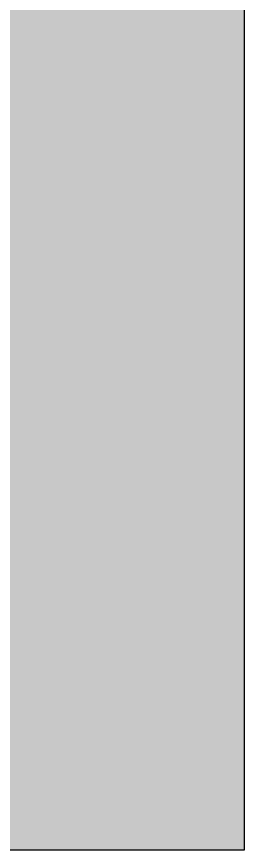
# Model space of a CAD drawing. Header units: millimetres. Extents: x 0 to 59350, y 0 to 29700.
# Drawn here: x 40343.5 to 40370.5, y 18083.7 to 18182.9 of the extents above; entities that cross this region are included whole.
import ezdxf

# ---------------------------------------------------------------- set-up
doc = ezdxf.new("R2010")
doc.units = ezdxf.units.MM
doc.linetypes.add('PUNKT2_S9', pattern=[1, 0, -1])
doc.layers.add('Standard', color=7, linetype='Continuous', lineweight=25)

msp = doc.modelspace()

# ---------------------------------------------------------------- hatches: boundary and pattern name
at = {"layer": 'Standard', "linetype": 'PUNKT2_S9', "lineweight": 18}
h = msp.add_hatch(color=9, dxfattribs=at)
h.paths.add_polyline_path([(40370.549, 19921.22), (40370.549, 21458.72), (40340.549, 21428.72), (40340.549, 19921.22)])
h.paths.add_polyline_path([(40370.549, 18628.72), (40370.549, 19638.72), (40340.549, 19638.72), (40340.549, 18628.72)])
h.paths.add_polyline_path([(40370.549, 18083.72), (40370.549, 18346.22), (40340.549, 18346.22), (40340.549, 18113.72)])
h = msp.add_hatch(color=9, dxfattribs=at)
h.paths.add_polyline_path([(39588.049, 18083.72), (39927.049, 18083.72), (39927.049, 18113.72), (39588.049, 18113.72)])
h.paths.add_polyline_path([(40190.549, 18113.72), (40190.549, 18083.72), (40370.549, 18083.72), (40340.549, 18113.72)])

# ---------------------------------------------------------------- linework, layer by layer
at = {"layer": 'Standard', "color": 51, "linetype": 'Continuous', "lineweight": -3}
for p, q in [((40370.549, 18346.22), (40370.549, 18083.72)), ((40370.549, 18083.72), (40190.549, 18083.72))]:
    msp.add_line(p, q, dxfattribs=at)
at = {"layer": 'Standard', "color": 253, "linetype": 'Continuous', "lineweight": 18}
for p, q in [((40370.549, 18083.72), (40370.549, 18346.22)), ((40190.549, 18083.72), (40370.549, 18083.72))]:
    msp.add_line(p, q, dxfattribs=at)

doc.saveas('drawing.dxf')
